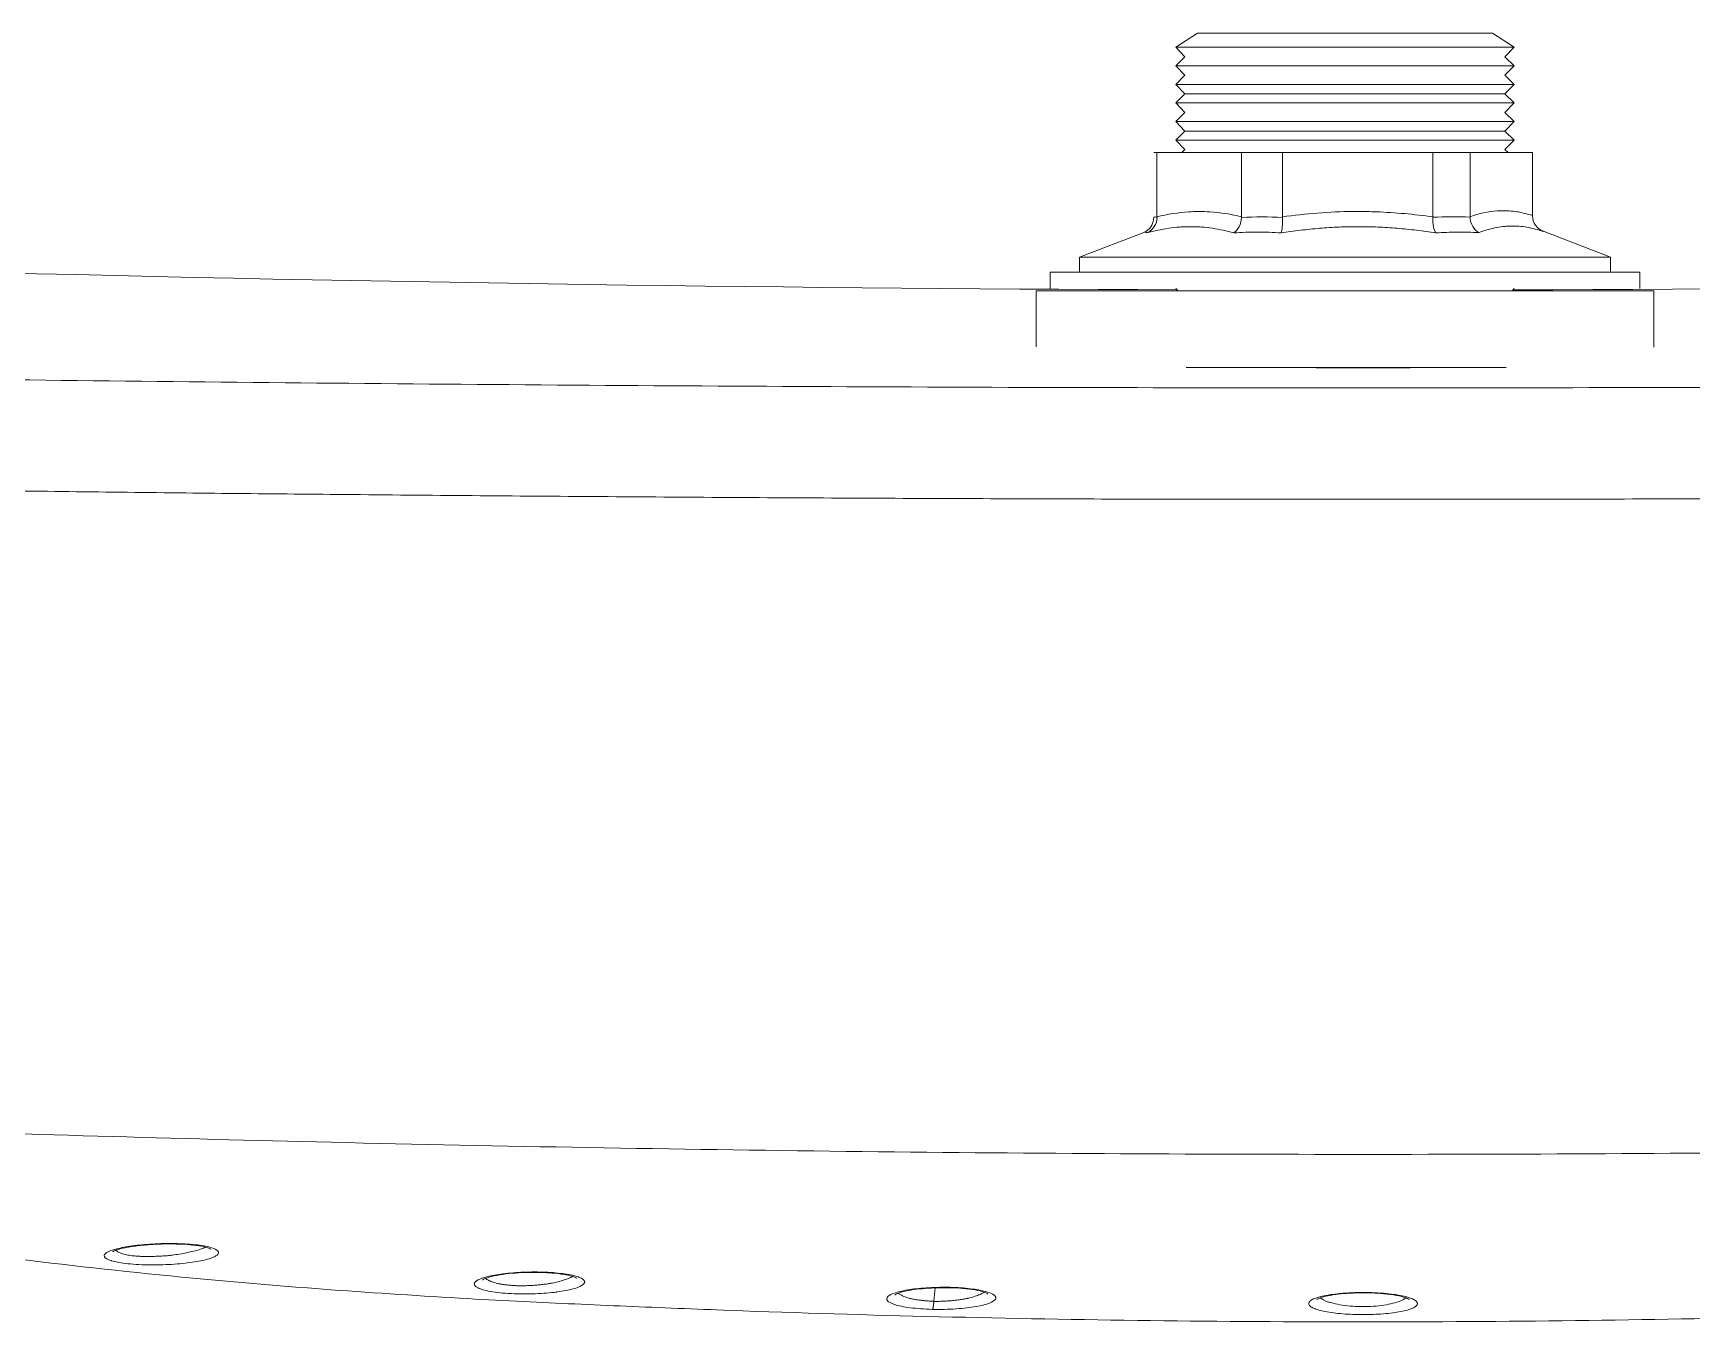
# Model space of a CAD drawing. Header units: inches. Extents: x 0.1 to 2.19, y 0.14 to 1.19.
# Drawn here: x 0.8106 to 0.9392, y 1.0908 to 1.1907 of the extents above; entities that cross this region are included whole.
import ezdxf

# ---------------------------------------------------------------- set-up
doc = ezdxf.new("R2010")
doc.units = ezdxf.units.IN
doc.header["$MEASUREMENT"] = 0

# ---------------------------------------------------------------- blocks, each defined once
blk = doc.blocks.new('bn30-2')
at = {"linetype": 'Continuous', "lineweight": 5}
for p, q in [((0.58205, 3.16652), (0.58037, 3.16544)), ((0.60493, 3.16652), (0.58205, 3.16652)), ((0.60493, 3.16652), (0.60661, 3.16544)), ((0.60661, 3.16544), (0.58037, 3.16544)), ((0.58109, 3.1647), (0.58037, 3.16544)), ((0.60589, 3.1647), (0.60661, 3.16544)), ((0.58109, 3.1647), (0.58037, 3.164)), ((0.60661, 3.164), (0.58037, 3.164)), ((0.58109, 3.16326), (0.58037, 3.164)), ((0.60589, 3.1647), (0.60661, 3.164)), ((0.60589, 3.16326), (0.60661, 3.164)), ((0.58109, 3.16326), (0.58037, 3.16256)), ((0.60661, 3.16256), (0.58037, 3.16256)), ((0.58109, 3.16182), (0.58037, 3.16256)), ((0.60589, 3.16326), (0.60661, 3.16256)), ((0.60589, 3.16182), (0.60661, 3.16256)), ((0.58109, 3.16182), (0.58037, 3.16112)), ((0.60661, 3.16112), (0.58037, 3.16112)), ((0.58109, 3.16038), (0.58037, 3.16112)), ((0.60589, 3.16182), (0.58109, 3.16182)), ((0.60589, 3.16182), (0.60661, 3.16112)), ((0.60589, 3.16038), (0.60661, 3.16112)), ((0.58109, 3.16038), (0.58037, 3.15968)), ((0.60661, 3.15968), (0.58037, 3.15968)), ((0.58109, 3.15894), (0.58037, 3.15968)), ((0.60589, 3.16038), (0.60661, 3.15968)), ((0.60589, 3.15894), (0.60661, 3.15968)), ((0.58109, 3.15894), (0.58037, 3.15824)), ((0.60589, 3.15894), (0.58109, 3.15894)), ((0.60589, 3.15894), (0.60661, 3.15824)), ((0.57867, 3.15727), (0.60803, 3.15727)), ((0.57892, 3.15727), (0.57892, 3.15229)), ((0.60661, 3.15824), (0.58037, 3.15824)), ((0.58109, 3.1575), (0.58037, 3.15824)), ((0.58109, 3.1575), (0.58085, 3.15727)), ((0.58548, 3.15229), (0.58548, 3.15727)), ((0.58864, 3.15727), (0.58864, 3.15229)), ((0.6003, 3.15229), (0.6003, 3.15727)), ((0.60318, 3.15727), (0.60318, 3.1523)), ((0.60589, 3.1575), (0.60661, 3.15824)), ((0.60589, 3.1575), (0.60613, 3.15727)), ((0.60803, 3.15239), (0.60803, 3.15727)), ((0.5779, 3.15109), (0.57292, 3.14916)), ((0.60879, 3.1512), (0.61406, 3.14916)), ((0.57292, 3.14916), (0.61406, 3.14916)), ((0.57292, 3.148), (0.57292, 3.14916)), ((0.61406, 3.148), (0.61406, 3.14916)), ((0.61635, 3.148), (0.57063, 3.148)), ((0.57063, 3.14675), (0.57063, 3.148)), ((0.61635, 3.14675), (0.61635, 3.148)), ((0.56956, 3.14657), (0.61742, 3.14657)), ((0.56956, 3.14221), (0.56956, 3.14657)), ((0.58039, 3.14675), (0.58037, 3.14673)), ((0.58053, 3.14657), (0.58037, 3.14673)), ((0.60645, 3.14657), (0.60661, 3.14673)), ((0.60659, 3.14675), (0.60661, 3.14673)), ((0.61742, 3.14219), (0.61742, 3.14657)), ((0.58119, 3.14063), (0.60597, 3.14063)), ((0.57504, 3.13906), (0.57504, 3.13906)), ((0.61194, 3.13906), (0.61194, 3.13906)), ((0.56163, 3.06827), (0.56172, 3.06931)), ((0.59489, 3.06892), (0.59489, 3.06895))]:
    blk.add_line(p, q, dxfattribs=at)
for centre, major_axis, ratio, start_param, end_param in [((0.57738, 3.15224), (-0.00119, -0.00051), 0.978474, 1.760889, 2.740533), ((0.57768, 3.15224), (-0.00021, -0.00126), 0.975485, 0.544489, 1.747692), ((0.5788, 3.14877), (0, 0.00352), 0.24934, 6.138576, 6.427833), ((0.57895, 3.15228), (0, -0.000462), 0.054713, 4.694592, 4.767189), ((0.58461, 3.15224), (-0.00013, -0.00127), 0.671089, 0.447299, 1.650501), ((0.58706, 3.14877), (-0.01099, 0), 0.320189, 4.567432, 4.856698), ((0.58839, 3.15224), (0.00006, -0.00128), 0.196443, 0.370574, 1.573778), ((0.58894, 3.15228), (0.000009, -0.000461), 0.652071, 4.681563, 4.754227), ((0.60074, 3.15224), (-0.00005, -0.00128), 0.344275, 4.713742, 5.917318), ((0.60167, 3.14876), (0.01008, 0.00007), 0.351258, 1.417842, 1.704922), ((0.60363, 3.15232), (0.000031, 0.000597), 0.751182, 1.639925, 1.702764), ((0.60419, 3.15225), (0.00019, -0.00127), 0.783278, 4.585845, 5.788561), ((0.60811, 3.15249), (-0.00001, -0.00086), 0.095942, 4.827877, 4.862567), ((0.60932, 3.15235), (-0.00119, 0.00052), 0.979244, 0.404364, 1.607792), ((0.59489, 6.25601), (3.59101, 0), 0.865883, 4.654073, 4.708368), ((0.59489, 6.25601), (3.59101, 0), 0.865883, 4.715627, 4.770705)]:
    blk.add_ellipse(centre, major_axis=major_axis, ratio=ratio, start_param=start_param, end_param=end_param, dxfattribs=at)
for points, degree, knots in [([(0.57867, 3.15229), (0.57867, 3.15228), (0.57867, 3.15228), (0.57867, 3.15226), (0.57867, 3.15226), (0.57867, 3.15225)], 3, [-0.003354204, -0.003354204, -0.003354204, -0.003354204, -0.001681455, -0.001681455, -0.000001008, -0.000001008, -0.000001008, -0.000001008]), ([(0.57892, 3.15229), (0.57974, 3.15249), (0.58056, 3.15263), (0.58138, 3.15268), (0.58164, 3.1527), (0.58191, 3.15271), (0.58218, 3.15271), (0.58219, 3.15271), (0.58219, 3.15271), (0.5822, 3.15271), (0.58247, 3.15271), (0.58275, 3.1527), (0.58302, 3.15268), (0.58384, 3.15263), (0.58466, 3.15249), (0.58548, 3.15229)], 3, [0, 0, 0, 0, 0.00439317, 0.00439317, 0.00439317, 0.00582079, 0.00582079, 0.00582079, 0.00585756, 0.00585756, 0.00585756, 0.00732195, 0.00732195, 0.00732195, 0.01171512, 0.01171512, 0.01171512, 0.01171512]), ([(0.58548, 3.15229), (0.58548, 3.15228), (0.58548, 3.15228), (0.58548, 3.15226), (0.58548, 3.15226), (0.58548, 3.15225)], 3, [-0.003354204, -0.003354204, -0.003354204, -0.003354204, -0.001681456, -0.001681456, -0.000001008, -0.000001008, -0.000001008, -0.000001008]), ([(0.58864, 3.15229), (0.59046, 3.15254), (0.59227, 3.15269), (0.5941, 3.15271), (0.59421, 3.15271), (0.59433, 3.15271), (0.59444, 3.15271), (0.59445, 3.15271), (0.59446, 3.15271), (0.59447, 3.15271), (0.59496, 3.15271), (0.59545, 3.1527), (0.59593, 3.15268), (0.59739, 3.15263), (0.59885, 3.15249), (0.6003, 3.15229)], 3, [0, 0, 0, 0, 0.00549156, 0.00549156, 0.00549156, 0.00582443, 0.00582443, 0.00582443, 0.00585767, 0.00585767, 0.00585767, 0.00732208, 0.00732208, 0.00732208, 0.01171533, 0.01171533, 0.01171533, 0.01171533]), ([(0.6003, 3.15229), (0.6003, 3.15228), (0.6003, 3.15228), (0.6003, 3.15226), (0.6003, 3.15226), (0.6003, 3.15225)], 3, [-0.003305116, -0.003305116, -0.003305116, -0.003305116, -0.001657097, -0.001657097, -0.000001008, -0.000001008, -0.000001008, -0.000001008]), ([(0.60318, 3.1523), (0.60388, 3.15255), (0.60459, 3.15271), (0.6053, 3.15275), (0.60539, 3.15276), (0.60549, 3.15276), (0.60558, 3.15277), (0.60559, 3.15277), (0.60559, 3.15277), (0.6056, 3.15277), (0.6058, 3.15277), (0.60601, 3.15277), (0.60621, 3.15275), (0.60641, 3.15274), (0.60661, 3.15271), (0.60682, 3.15268), (0.60684, 3.15268), (0.60687, 3.15267), (0.6069, 3.15267), (0.60707, 3.15264), (0.60725, 3.1526), (0.60742, 3.15256), (0.60762, 3.15251), (0.60782, 3.15246), (0.60803, 3.15239)], 3, [0, 0, 0, 0, 0.00505684, 0.00505684, 0.00505684, 0.0057358, 0.0057358, 0.0057358, 0.00577925, 0.00577925, 0.00577925, 0.00722406, 0.00722406, 0.00722406, 0.00866887, 0.00866887, 0.00866887, 0.00885909, 0.00885909, 0.00885909, 0.01011368, 0.01011368, 0.01011368, 0.01155849, 0.01155849, 0.01155849, 0.01155849]), ([(0.57813, 3.15105), (0.57811, 3.15107), (0.57806, 3.1511), (0.57801, 3.15111), (0.57796, 3.15111), (0.57794, 3.1511), (0.57791, 3.15109), (0.57791, 3.15109), (0.5779, 3.15109)], 3, [0, 0, 0, 0, 0.001020583, 0.002041166, 0.002041166, 0.003061749, 0.003061749, 0.003160726, 0.003160726, 0.003160726, 0.003160726]), ([(0.58487, 3.15105), (0.58459, 3.15113), (0.58432, 3.1512), (0.58376, 3.15131), (0.58349, 3.15136), (0.58293, 3.15145), (0.58265, 3.15148), (0.58223, 3.15151), (0.58195, 3.15152), (0.58167, 3.15153), (0.58139, 3.15153), (0.5811, 3.15152), (0.58082, 3.15151), (0.5804, 3.15148), (0.58011, 3.15145), (0.57955, 3.15136), (0.57926, 3.15131), (0.5787, 3.1512), (0.57841, 3.15113), (0.57813, 3.15105)], 3, [0, 0, 0, 0, 0.00150645, 0.00150645, 0.0030129, 0.0030129, 0.00451936, 0.00451936, 0.00527258, 0.00602581, 0.00602581, 0.00677903, 0.00753226, 0.00753226, 0.00903871, 0.00903871, 0.01054516, 0.01054516, 0.01205162, 0.01205162, 0.01205162, 0.01205162]), ([(0.58854, 3.15105), (0.58823, 3.15107), (0.58762, 3.1511), (0.58701, 3.15111), (0.5864, 3.15111), (0.58579, 3.1511), (0.58517, 3.15107), (0.58487, 3.15105)], 3, [0, 0, 0, 0, 0.001020584, 0.002041167, 0.002041167, 0.003061751, 0.004082335, 0.004082335, 0.004082335, 0.004082335]), ([(0.60053, 3.15105), (0.60003, 3.15113), (0.59953, 3.1512), (0.59854, 3.15131), (0.59804, 3.15136), (0.59704, 3.15145), (0.59654, 3.15148), (0.59579, 3.15151), (0.59529, 3.15152), (0.59478, 3.15153), (0.59441, 3.15153), (0.59428, 3.15153), (0.59403, 3.15153), (0.59365, 3.15152), (0.59328, 3.15151), (0.59253, 3.15148), (0.59202, 3.15145), (0.59103, 3.15136), (0.59053, 3.15131), (0.58953, 3.1512), (0.58904, 3.15113), (0.58854, 3.15105)], 3, [0, 0, 0, 0, 0.00150716, 0.00150716, 0.00301432, 0.00301432, 0.00452148, 0.00452148, 0.00527506, 0.00602864, 0.00602864, 0.00640543, 0.00640543, 0.00678222, 0.0075358, 0.0075358, 0.00904296, 0.00904296, 0.01055011, 0.01055011, 0.01205727, 0.01205727, 0.01205727, 0.01205727]), ([(0.60388, 3.15107), (0.6036, 3.15108), (0.60304, 3.15111), (0.60248, 3.15111), (0.60192, 3.15111), (0.60164, 3.1511), (0.60109, 3.15108), (0.60081, 3.15107), (0.60053, 3.15105)], 3, [0, 0, 0, 0, 0.001019087, 0.002038174, 0.002038174, 0.003057262, 0.003057262, 0.004076349, 0.004076349, 0.004076349, 0.004076349]), ([(0.60886, 3.15116), (0.60865, 3.15123), (0.60844, 3.1513), (0.60801, 3.1514), (0.6078, 3.15145), (0.60738, 3.15152), (0.60717, 3.15155), (0.60686, 3.15157), (0.60675, 3.15158), (0.60655, 3.15158), (0.60644, 3.15158), (0.60623, 3.15158), (0.60602, 3.15157), (0.60582, 3.15155), (0.60551, 3.15151), (0.6053, 3.15148), (0.60489, 3.15139), (0.60469, 3.15134), (0.60428, 3.15121), (0.60408, 3.15114), (0.60388, 3.15107)], 3, [0, 0, 0, 0, 0.0014861, 0.0014861, 0.0029722, 0.0029722, 0.00445831, 0.00445831, 0.00520136, 0.00520136, 0.00594441, 0.00594441, 0.00668746, 0.00743051, 0.00743051, 0.00891661, 0.00891661, 0.01040272, 0.01040272, 0.01188882, 0.01188882, 0.01188882, 0.01188882]), ([(0.43666, 3.14047), (0.4624, 3.14001), (0.48861, 3.13965), (0.54151, 3.13916), (0.5682, 3.13904), (0.62158, 3.13904), (0.64827, 3.13916), (0.70117, 3.13965), (0.72738, 3.14001), (0.75312, 3.14047)], 3, [0.0000019, 0.0000019, 0.0000019, 0.0000019, 0.25, 0.25, 0.5, 0.5, 0.75, 0.75, 0.9999981, 0.9999981, 0.9999981, 0.9999981]), ([(0.59997, 3.14063), (0.59902, 3.14061), (0.59806, 3.1406), (0.59709, 3.14059), (0.59564, 3.14058), (0.59417, 3.14058), (0.59271, 3.14059), (0.59174, 3.1406), (0.59077, 3.14061), (0.58982, 3.14063)], 3, [0.07358751, 0.07358751, 0.07358751, 0.07358751, 0.09437604, 0.09437604, 0.09437604, 0.12567963, 0.12567963, 0.12567963, 0.14662543, 0.14662543, 0.14662543, 0.14662543]), ([(0.59161, 3.14063), (0.59331, 3.14061), (0.59506, 3.1406), (0.59724, 3.14062), (0.59771, 3.14062), (0.59818, 3.14063)], 3, [3.154292, 3.154292, 3.154292, 3.154292, 3.6698939, 3.6698939, 3.8117677, 3.8117677, 3.8117677, 3.8117677]), ([(0.75133, 3.13184), (0.75058, 3.13183), (0.74908, 3.1318), (0.74683, 3.13176), (0.74458, 3.13172), (0.74234, 3.13169), (0.74009, 3.13165), (0.73785, 3.13161), (0.73561, 3.13157), (0.73337, 3.13154), (0.73113, 3.1315), (0.72889, 3.13147), (0.72666, 3.13143), (0.72443, 3.1314), (0.7222, 3.13136), (0.71998, 3.13133), (0.71775, 3.1313), (0.71553, 3.13127), (0.71331, 3.13124), (0.71109, 3.13121), (0.70888, 3.13118), (0.70667, 3.13115), (0.70446, 3.13112), (0.70225, 3.13109), (0.70005, 3.13106), (0.69785, 3.13104), (0.69565, 3.13101), (0.69345, 3.13098), (0.69126, 3.13096), (0.68907, 3.13093), (0.68688, 3.13091), (0.68469, 3.13089), (0.68251, 3.13086), (0.68033, 3.13084), (0.67816, 3.13082), (0.67599, 3.1308), (0.66795, 3.13072), (0.65406, 3.13061), (0.63429, 3.13049), (0.61457, 3.13042), (0.59489, 3.1304), (0.57522, 3.13042), (0.5555, 3.13049), (0.53572, 3.13061), (0.52106, 3.13073), (0.51149, 3.13082), (0.50701, 3.13086), (0.50251, 3.13091), (0.49801, 3.13096), (0.49349, 3.13102), (0.48895, 3.13107), (0.48441, 3.13113), (0.47986, 3.13119), (0.47529, 3.13125), (0.47072, 3.13132), (0.46613, 3.13139), (0.46154, 3.13146), (0.45694, 3.13153), (0.45233, 3.1316), (0.44771, 3.13168), (0.44308, 3.13176), (0.44, 3.13182), (0.43845, 3.13184)], 3, [0, 0, 0, 0, 0.007371, 0.014728, 0.022073, 0.029403, 0.036721, 0.044025, 0.051315, 0.058592, 0.065856, 0.073106, 0.080343, 0.087567, 0.094777, 0.101973, 0.109157, 0.116326, 0.123483, 0.130626, 0.137756, 0.144872, 0.151975, 0.159064, 0.16614, 0.173203, 0.180252, 0.187288, 0.19431, 0.201319, 0.208314, 0.215297, 0.222265, 0.229221, 0.236162, 0.243091, 0.250006, 0.312965, 0.375618, 0.437963, 0.5, 0.562037, 0.624381, 0.687034, 0.749994, 0.764246, 0.778554, 0.792919, 0.807341, 0.82182, 0.836356, 0.850949, 0.865598, 0.880305, 0.895068, 0.909888, 0.924764, 0.939698, 0.954688, 0.969735, 0.984839, 1, 1, 1, 1]), ([(0.74663, 3.08308), (0.72303, 3.08199), (0.69904, 3.08116), (0.64836, 3.07996), (0.62163, 3.07965), (0.56816, 3.07965), (0.54142, 3.07996), (0.49074, 3.08116), (0.46675, 3.08199), (0.44315, 3.08308)], 3, [0, 0, 0, 0, 0.238645, 0.238645, 0.5, 0.5, 0.761354, 0.761354, 1, 1, 1, 1]), ([(0.44315, 3.08308), (0.44403, 3.08258), (0.445, 3.0821), (0.44607, 3.08161), (0.44689, 3.08124), (0.44778, 3.08087), (0.44873, 3.0805), (0.45089, 3.07966), (0.45333, 3.07885), (0.45607, 3.07806), (0.4588, 3.07728), (0.4618, 3.07652), (0.46508, 3.0758), (0.46836, 3.07507), (0.47188, 3.07439), (0.47564, 3.07375), (0.4794, 3.0731), (0.48338, 3.0725), (0.48759, 3.07194), (0.49179, 3.07138), (0.49617, 3.07086), (0.50074, 3.0704), (0.5053, 3.06994), (0.51002, 3.06953), (0.5149, 3.06916), (0.51838, 3.06891), (0.52192, 3.06868), (0.52552, 3.06847), (0.52695, 3.06839), (0.52838, 3.06832), (0.52983, 3.06825)], 3, [0, 0, 0, 0, 0.070369, 0.070369, 0.070369, 0.125, 0.125, 0.125, 0.249968, 0.249968, 0.249968, 0.375, 0.375, 0.375, 0.49997, 0.49997, 0.49997, 0.625, 0.625, 0.625, 0.749981, 0.749981, 0.749981, 0.875, 0.875, 0.875, 0.9644, 0.9644, 0.9644, 1, 1, 1, 1]), ([(0.49917, 3.07118), (0.49863, 3.07124), (0.4982, 3.07132), (0.49789, 3.07141), (0.49789, 3.07141), (0.49788, 3.07142), (0.49788, 3.07142), (0.49757, 3.07151), (0.49741, 3.07161), (0.49735, 3.07172), (0.49735, 3.07172), (0.49735, 3.07172), (0.49735, 3.07173), (0.4973, 3.07183), (0.49737, 3.07194), (0.49753, 3.07204), (0.49753, 3.07204), (0.49753, 3.07204), (0.49754, 3.07204), (0.4977, 3.07215), (0.49796, 3.07224), (0.4983, 3.07233), (0.49864, 3.07242), (0.49904, 3.07249), (0.49952, 3.07256), (0.49999, 3.07262), (0.5005, 3.07267), (0.50106, 3.0727), (0.50106, 3.0727), (0.50107, 3.0727), (0.50107, 3.0727), (0.50164, 3.07274), (0.50221, 3.07275), (0.50278, 3.07274), (0.50335, 3.07273), (0.50389, 3.0727), (0.50437, 3.07265)], 3, [0, 0, 0, 0, 0.125, 0.125, 0.125, 0.126423, 0.126423, 0.126423, 0.25, 0.25, 0.25, 0.251732, 0.251732, 0.251732, 0.375, 0.375, 0.375, 0.376095, 0.376095, 0.376095, 0.5, 0.5, 0.5, 0.625, 0.625, 0.625, 0.749017, 0.749017, 0.749017, 0.75, 0.75, 0.75, 0.875, 0.875, 0.875, 1, 1, 1, 1]), ([(0.50421, 3.07262), (0.50393, 3.07265), (0.50362, 3.07268), (0.50314, 3.0727), (0.50298, 3.0727), (0.50272, 3.07271), (0.50264, 3.07271), (0.50228, 3.07271), (0.50201, 3.07271), (0.50135, 3.07269), (0.50095, 3.07267), (0.50019, 3.0726), (0.49982, 3.07256), (0.49911, 3.07245), (0.49879, 3.07239), (0.49841, 3.07228), (0.4983, 3.07225), (0.49813, 3.07218), (0.49807, 3.07215), (0.49801, 3.07212), (0.49799, 3.07211), (0.49799, 3.07211)], 3, [0, 0, 0, 0, 0.0993508, 0.0993508, 0.1492666, 0.1492666, 0.1758563, 0.1758563, 0.2560319, 0.2560319, 0.3778954, 0.3778954, 0.5118882, 0.5118882, 0.6639531, 0.6639531, 0.741748, 0.741748, 0.8136338, 0.8136338, 0.856514, 0.856514, 0.856514, 0.856514]), ([(0.50437, 3.07265), (0.50485, 3.0726), (0.50525, 3.07253), (0.50555, 3.07244), (0.50586, 3.07236), (0.50605, 3.07226), (0.50614, 3.07216), (0.50614, 3.07216), (0.50614, 3.07216), (0.50614, 3.07216), (0.50623, 3.07206), (0.50621, 3.07196), (0.50609, 3.07185), (0.50597, 3.07175), (0.50576, 3.07165), (0.50546, 3.07156), (0.50516, 3.07147), (0.50479, 3.07139), (0.50433, 3.07132), (0.50433, 3.07131), (0.50432, 3.07131), (0.50432, 3.07131), (0.50387, 3.07124), (0.50336, 3.07118), (0.50278, 3.07114), (0.50277, 3.07114), (0.50277, 3.07114), (0.50276, 3.07114), (0.50218, 3.0711), (0.50158, 3.07108), (0.50095, 3.07109), (0.50095, 3.07109), (0.50094, 3.07109), (0.50093, 3.07109), (0.5003, 3.07109), (0.49971, 3.07112), (0.49917, 3.07118)], 3, [0, 0, 0, 0, 0.125, 0.125, 0.125, 0.25, 0.25, 0.25, 0.251069, 0.251069, 0.251069, 0.375, 0.375, 0.375, 0.5, 0.5, 0.5, 0.62399, 0.62399, 0.62399, 0.625, 0.625, 0.625, 0.748354, 0.748354, 0.748354, 0.75, 0.75, 0.75, 0.87364, 0.87364, 0.87364, 0.875, 0.875, 0.875, 1, 1, 1, 1]), ([(0.49963, 3.07178), (0.49967, 3.07178), (0.49972, 3.07178), (0.49977, 3.07177), (0.49982, 3.07177), (0.49987, 3.07176), (0.49992, 3.07176), (0.49997, 3.07176), (0.50003, 3.07175), (0.50008, 3.07175), (0.50013, 3.07175), (0.50019, 3.07174), (0.50024, 3.07174), (0.5003, 3.07174), (0.50035, 3.07174), (0.50041, 3.07174), (0.50047, 3.07174), (0.50052, 3.07174), (0.50058, 3.07173), (0.50064, 3.07173), (0.5007, 3.07173), (0.50076, 3.07173), (0.50082, 3.07173), (0.50088, 3.07173), (0.50094, 3.07174), (0.501, 3.07174), (0.50107, 3.07174), (0.50113, 3.07174), (0.50119, 3.07174), (0.50125, 3.07174), (0.50132, 3.07175), (0.50138, 3.07175), (0.50145, 3.07175), (0.50151, 3.07175), (0.50158, 3.07176), (0.50164, 3.07176), (0.50171, 3.07176), (0.50177, 3.07177), (0.50184, 3.07177), (0.5019, 3.07178), (0.50197, 3.07178), (0.50204, 3.07179), (0.5021, 3.07179), (0.50217, 3.0718), (0.50224, 3.0718), (0.5023, 3.07181), (0.50233, 3.07181), (0.50237, 3.07182), (0.5024, 3.07182), (0.50243, 3.07182), (0.50247, 3.07183), (0.5025, 3.07183), (0.50268, 3.07185), (0.50285, 3.07188), (0.50301, 3.0719), (0.50322, 3.07193), (0.50342, 3.07197), (0.50361, 3.072), (0.50366, 3.07202), (0.50372, 3.07203), (0.50378, 3.07204), (0.50394, 3.07207), (0.5041, 3.07211), (0.50424, 3.07214), (0.50448, 3.0722), (0.50468, 3.07226), (0.50486, 3.07232), (0.50498, 3.07237), (0.50509, 3.07241), (0.50519, 3.07246)], 3, [0, 0, 0, 0, 0.0135923, 0.0135923, 0.0135923, 0.0273296, 0.0273296, 0.0273296, 0.0412307, 0.0412307, 0.0412307, 0.055313, 0.055313, 0.055313, 0.0695931, 0.0695931, 0.0695931, 0.0840871, 0.0840871, 0.0840871, 0.0988103, 0.0988103, 0.0988103, 0.113772, 0.113772, 0.113772, 0.1290039, 0.1290039, 0.1290039, 0.1445014, 0.1445014, 0.1445014, 0.1602834, 0.1602834, 0.1602834, 0.176362, 0.176362, 0.176362, 0.1927482, 0.1927482, 0.1927482, 0.2094525, 0.2094525, 0.2094525, 0.226485, 0.226485, 0.226485, 0.234731, 0.234731, 0.234731, 0.243856, 0.243856, 0.243856, 0.289559, 0.289559, 0.289559, 0.347576, 0.347576, 0.347576, 0.365439, 0.365439, 0.365439, 0.4179654, 0.4179654, 0.4179654, 0.500757, 0.500757, 0.500757, 0.5586059, 0.5586059, 0.5586059, 0.5586059]), ([(0.50558, 3.07231), (0.50558, 3.07231), (0.50558, 3.07231), (0.50557, 3.07231), (0.50555, 3.07233), (0.50543, 3.07239), (0.50532, 3.07243), (0.50501, 3.07251), (0.50479, 3.07255), (0.50444, 3.0726), (0.50433, 3.07261), (0.50421, 3.07262)], 3, [0.1125963, 0.1125963, 0.1125963, 0.1125963, 0.1192272, 0.1192272, 0.1845509, 0.1845509, 0.2761611, 0.2761611, 0.3745632, 0.3745632, 0.4172244, 0.4172244, 0.4172244, 0.4172244]), ([(0.49822, 3.07222), (0.49822, 3.07222), (0.49825, 3.07219), (0.49831, 3.07214), (0.49843, 3.07207), (0.49857, 3.07201), (0.49874, 3.07195), (0.49894, 3.0719), (0.49915, 3.07185), (0.49938, 3.07181), (0.49954, 3.07179), (0.49963, 3.07178)], 3, [0.7851499, 0.7851499, 0.7851499, 0.7851499, 0.7868489, 0.8164398, 0.8450452, 0.8727273, 0.8995572, 0.9256116, 0.9509756, 0.9757391, 1, 1, 1, 1]), ([(0.52886, 3.06886), (0.52825, 3.06889), (0.52772, 3.06895), (0.52728, 3.06903), (0.52727, 3.06903), (0.52727, 3.06903), (0.52726, 3.06903), (0.52683, 3.06911), (0.52652, 3.0692), (0.52631, 3.0693), (0.5263, 3.0693), (0.5263, 3.06931), (0.5263, 3.06931), (0.52609, 3.06941), (0.526, 3.06951), (0.52601, 3.06962), (0.52601, 3.06962), (0.52601, 3.06962), (0.52601, 3.06962), (0.52602, 3.06973), (0.52612, 3.06983), (0.52632, 3.06993), (0.52652, 3.07003), (0.5268, 3.07012), (0.52716, 3.07021), (0.52753, 3.07029), (0.52795, 3.07036), (0.52844, 3.07042), (0.52845, 3.07042), (0.52845, 3.07042), (0.52845, 3.07042), (0.52895, 3.07047), (0.52948, 3.07051), (0.53005, 3.07053), (0.53062, 3.07054), (0.53118, 3.07054), (0.53172, 3.07051)], 3, [0, 0, 0, 0, 0.125, 0.125, 0.125, 0.126526, 0.126526, 0.126526, 0.25, 0.25, 0.25, 0.25189, 0.25189, 0.25189, 0.375, 0.375, 0.375, 0.376015, 0.376015, 0.376015, 0.5, 0.5, 0.5, 0.625, 0.625, 0.625, 0.749179, 0.749179, 0.749179, 0.75, 0.75, 0.75, 0.875, 0.875, 0.875, 1, 1, 1, 1]), ([(0.53164, 3.07048), (0.53147, 3.07049), (0.5313, 3.0705), (0.53105, 3.0705), (0.53097, 3.0705), (0.53075, 3.07051), (0.53063, 3.07051), (0.53014, 3.0705), (0.52979, 3.07049), (0.52911, 3.07045), (0.52877, 3.07042), (0.52812, 3.07034), (0.52782, 3.07029), (0.52727, 3.07017), (0.52704, 3.07011), (0.5268, 3.07001), (0.52674, 3.06998), (0.52667, 3.06994), (0.52665, 3.06993), (0.52665, 3.06993)], 3, [0, 0, 0, 0, 0.0514123, 0.0514123, 0.0769361, 0.0769361, 0.1152576, 0.1152576, 0.2212357, 0.2212357, 0.3340214, 0.3340214, 0.461616, 0.461616, 0.6042946, 0.6042946, 0.6763646, 0.6763646, 0.7298158, 0.7298158, 0.7298158, 0.7298158]), ([(0.52689, 3.07005), (0.5269, 3.07003), (0.52695, 3.06999), (0.52705, 3.06992), (0.52721, 3.06984), (0.52738, 3.06977), (0.52758, 3.06971), (0.5278, 3.06965), (0.52804, 3.0696), (0.52829, 3.06956), (0.52856, 3.06953), (0.52883, 3.0695), (0.52902, 3.06949), (0.52911, 3.06948)], 3, [0.7053668, 0.7053668, 0.7053668, 0.7053668, 0.720213, 0.7557263, 0.7864378, 0.8160997, 0.84477, 0.8725111, 0.8993943, 0.9254966, 0.9509034, 0.9757051, 1, 1, 1, 1]), ([(0.53172, 3.07051), (0.53226, 3.07048), (0.53275, 3.07043), (0.53316, 3.07036), (0.53358, 3.0703), (0.53391, 3.07021), (0.53415, 3.07012), (0.53415, 3.07012), (0.53415, 3.07012), (0.53415, 3.07012), (0.53439, 3.07002), (0.53452, 3.06993), (0.53456, 3.06982), (0.53459, 3.06972), (0.53453, 3.06961), (0.53438, 3.06951), (0.53422, 3.06941), (0.53399, 3.06931), (0.53365, 3.06922), (0.53365, 3.06922), (0.53365, 3.06922), (0.53365, 3.06922), (0.53331, 3.06913), (0.53291, 3.06905), (0.53242, 3.06899), (0.53241, 3.06899), (0.5324, 3.06899), (0.53239, 3.06898), (0.53189, 3.06892), (0.53134, 3.06887), (0.53073, 3.06885), (0.53073, 3.06885), (0.53072, 3.06885), (0.53071, 3.06885), (0.53009, 3.06883), (0.52947, 3.06883), (0.52886, 3.06886)], 3, [0, 0, 0, 0, 0.125, 0.125, 0.125, 0.25, 0.25, 0.25, 0.250906, 0.250906, 0.250906, 0.375, 0.375, 0.375, 0.5, 0.5, 0.5, 0.624069, 0.624069, 0.624069, 0.625, 0.625, 0.625, 0.748195, 0.748195, 0.748195, 0.75, 0.75, 0.75, 0.873537, 0.873537, 0.873537, 0.875, 0.875, 0.875, 1, 1, 1, 1]), ([(0.52911, 3.06948), (0.52917, 3.06948), (0.52922, 3.06948), (0.52927, 3.06947), (0.52933, 3.06947), (0.52938, 3.06947), (0.52944, 3.06947), (0.5295, 3.06947), (0.52955, 3.06947), (0.52961, 3.06947), (0.52966, 3.06947), (0.52972, 3.06947), (0.52978, 3.06947), (0.52984, 3.06947), (0.5299, 3.06947), (0.52995, 3.06947), (0.53001, 3.06947), (0.53007, 3.06947), (0.53013, 3.06948), (0.53019, 3.06948), (0.53025, 3.06948), (0.53031, 3.06948), (0.53037, 3.06949), (0.53043, 3.06949), (0.53049, 3.06949), (0.53055, 3.0695), (0.53061, 3.0695), (0.53068, 3.06951), (0.53074, 3.06951), (0.5308, 3.06951), (0.53086, 3.06952), (0.53092, 3.06953), (0.53098, 3.06953), (0.53104, 3.06954), (0.5311, 3.06954), (0.53117, 3.06955), (0.53123, 3.06956), (0.53129, 3.06956), (0.53135, 3.06957), (0.53141, 3.06958), (0.53147, 3.06959), (0.53153, 3.06959), (0.53159, 3.0696), (0.53165, 3.06961), (0.53171, 3.06962), (0.53177, 3.06963), (0.53179, 3.06963), (0.53182, 3.06964), (0.53185, 3.06964), (0.53188, 3.06965), (0.53191, 3.06965), (0.53194, 3.06966), (0.53209, 3.06969), (0.53224, 3.06972), (0.53237, 3.06975), (0.53254, 3.06979), (0.5327, 3.06983), (0.53285, 3.06988), (0.53289, 3.06989), (0.53294, 3.0699), (0.53298, 3.06992), (0.5331, 3.06996), (0.53321, 3.07), (0.53332, 3.07004), (0.53344, 3.07009), (0.53355, 3.07014), (0.53363, 3.0702)], 3, [0, 0, 0, 0, 0.013611, 0.013611, 0.013611, 0.0273682, 0.0273682, 0.0273682, 0.0412905, 0.0412905, 0.0412905, 0.0553954, 0.0553954, 0.0553954, 0.0696997, 0.0696997, 0.0696997, 0.0842194, 0.0842194, 0.0842194, 0.0989699, 0.0989699, 0.0989699, 0.1137728, 0.1137728, 0.1137728, 0.1292235, 0.1292235, 0.1292235, 0.1447536, 0.1447536, 0.1447536, 0.1605701, 0.1605701, 0.1605701, 0.1766851, 0.1766851, 0.1766851, 0.1931096, 0.1931096, 0.1931096, 0.209854, 0.209854, 0.209854, 0.2269288, 0.2269288, 0.2269288, 0.2347296, 0.2347296, 0.2347296, 0.2443439, 0.2443439, 0.2443439, 0.2899242, 0.2899242, 0.2899242, 0.3477481, 0.3477481, 0.3477481, 0.3654319, 0.3654319, 0.3654319, 0.4178737, 0.4178737, 0.4178737, 0.4824853, 0.4824853, 0.4824853, 0.4824853]), ([(0.53395, 3.07005), (0.53395, 3.07005), (0.53395, 3.07005), (0.53394, 3.07006), (0.53393, 3.07007), (0.53383, 3.07012), (0.53373, 3.07017), (0.53342, 3.07026), (0.5332, 3.07031), (0.53268, 3.07039), (0.53237, 3.07043), (0.53191, 3.07046), (0.53177, 3.07047), (0.53164, 3.07048)], 3, [0.1036465, 0.1036465, 0.1036465, 0.1036465, 0.1072727, 0.1072727, 0.1669742, 0.1669742, 0.268186, 0.268186, 0.3785292, 0.3785292, 0.4895064, 0.4895064, 0.5324939, 0.5324939, 0.5324939, 0.5324939]), ([(0.56151, 3.06764), (0.56088, 3.06766), (0.56031, 3.0677), (0.5598, 3.06777), (0.55979, 3.06777), (0.55979, 3.06777), (0.55978, 3.06777), (0.55928, 3.06783), (0.5589, 3.06792), (0.5586, 3.06801), (0.55859, 3.06801), (0.55859, 3.06801), (0.55859, 3.06801), (0.55829, 3.06811), (0.55812, 3.06821), (0.55803, 3.06831), (0.55803, 3.06832), (0.55803, 3.06832), (0.55803, 3.06832), (0.55794, 3.06842), (0.55796, 3.06853), (0.55807, 3.06863), (0.55818, 3.06874), (0.55837, 3.06883), (0.55866, 3.06893), (0.55895, 3.06902), (0.55931, 3.0691), (0.55974, 3.06917), (0.55975, 3.06917), (0.55975, 3.06917), (0.55975, 3.06917), (0.5602, 3.06924), (0.56069, 3.06929), (0.56124, 3.06932), (0.56178, 3.06935), (0.56234, 3.06936), (0.5629, 3.06935)], 3, [0, 0, 0, 0, 0.125, 0.125, 0.125, 0.126526, 0.126526, 0.126526, 0.25, 0.25, 0.25, 0.25189, 0.25189, 0.25189, 0.375, 0.375, 0.375, 0.376015, 0.376015, 0.376015, 0.5, 0.5, 0.5, 0.625, 0.625, 0.625, 0.749179, 0.749179, 0.749179, 0.75, 0.75, 0.75, 0.875, 0.875, 0.875, 1, 1, 1, 1]), ([(0.56286, 3.06931), (0.56278, 3.06932), (0.56269, 3.06932), (0.56248, 3.06932), (0.56235, 3.06932), (0.56187, 3.06932), (0.56152, 3.0693), (0.56087, 3.06926), (0.56056, 3.06923), (0.55995, 3.06916), (0.55967, 3.06911), (0.55917, 3.069), (0.55897, 3.06894), (0.55875, 3.06885), (0.5587, 3.06883), (0.55863, 3.06878), (0.55861, 3.06877), (0.55861, 3.06877)], 3, [0, 0, 0, 0, 0.0258037, 0.0258037, 0.0645485, 0.0645485, 0.1686615, 0.1686615, 0.2747137, 0.2747137, 0.3954167, 0.3954167, 0.526747, 0.526747, 0.595613, 0.595613, 0.6518255, 0.6518255, 0.6518255, 0.6518255]), ([(0.55886, 3.0689), (0.55888, 3.06888), (0.55895, 3.06882), (0.55909, 3.06874), (0.55928, 3.06864), (0.55949, 3.06857), (0.55971, 3.06851), (0.55995, 3.06845), (0.56021, 3.0684), (0.56048, 3.06836), (0.56076, 3.06832), (0.56104, 3.0683), (0.56134, 3.06828), (0.56153, 3.06827), (0.56163, 3.06827)], 3, [0.6572317, 0.6572317, 0.6572317, 0.6572317, 0.6768779, 0.720213, 0.7557263, 0.7864378, 0.8160997, 0.84477, 0.8725111, 0.8993943, 0.9254966, 0.9509034, 0.9757051, 1, 1, 1, 1]), ([(0.5629, 3.06935), (0.56346, 3.06933), (0.56398, 3.0693), (0.56446, 3.06924), (0.56493, 3.06918), (0.56532, 3.06911), (0.56564, 3.06902), (0.56564, 3.06902), (0.56565, 3.06902), (0.56565, 3.06902), (0.56596, 3.06894), (0.56618, 3.06884), (0.5663, 3.06874), (0.56643, 3.06864), (0.56646, 3.06853), (0.5664, 3.06843), (0.56634, 3.06832), (0.56618, 3.06822), (0.56593, 3.06812), (0.56593, 3.06812), (0.56593, 3.06812), (0.56593, 3.06812), (0.56568, 3.06802), (0.56535, 3.06794), (0.56491, 3.06786), (0.56491, 3.06786), (0.5649, 3.06786), (0.56489, 3.06786), (0.56446, 3.06778), (0.56395, 3.06772), (0.56337, 3.06768), (0.56336, 3.06768), (0.56335, 3.06768), (0.56335, 3.06768), (0.56275, 3.06764), (0.56214, 3.06763), (0.56151, 3.06764)], 3, [0, 0, 0, 0, 0.125, 0.125, 0.125, 0.25, 0.25, 0.25, 0.250906, 0.250906, 0.250906, 0.375, 0.375, 0.375, 0.5, 0.5, 0.5, 0.624069, 0.624069, 0.624069, 0.625, 0.625, 0.625, 0.748195, 0.748195, 0.748195, 0.75, 0.75, 0.75, 0.873537, 0.873537, 0.873537, 0.875, 0.875, 0.875, 1, 1, 1, 1]), ([(0.56163, 3.06827), (0.56169, 3.06826), (0.56174, 3.06826), (0.5618, 3.06826), (0.56185, 3.06826), (0.56191, 3.06826), (0.56196, 3.06826), (0.56202, 3.06826), (0.56208, 3.06826), (0.56213, 3.06827), (0.56219, 3.06827), (0.56225, 3.06827), (0.56231, 3.06827), (0.56237, 3.06827), (0.56242, 3.06827), (0.56248, 3.06828), (0.56254, 3.06828), (0.5626, 3.06828), (0.56266, 3.06829), (0.56271, 3.06829), (0.56277, 3.06829), (0.56283, 3.0683), (0.56289, 3.0683), (0.56295, 3.06831), (0.563, 3.06831), (0.56306, 3.06832), (0.56312, 3.06832), (0.56318, 3.06833), (0.56324, 3.06834), (0.5633, 3.06834), (0.56335, 3.06835), (0.56341, 3.06836), (0.56347, 3.06836), (0.56353, 3.06837), (0.56358, 3.06838), (0.56364, 3.06839), (0.5637, 3.0684), (0.56375, 3.0684), (0.56381, 3.06841), (0.56386, 3.06842), (0.56392, 3.06843), (0.56397, 3.06844), (0.56403, 3.06845), (0.56408, 3.06846), (0.56414, 3.06847), (0.56419, 3.06848), (0.56421, 3.06849), (0.56424, 3.06849), (0.56426, 3.0685), (0.56429, 3.0685), (0.56432, 3.06851), (0.56434, 3.06852), (0.56448, 3.06855), (0.5646, 3.06858), (0.56471, 3.06862), (0.56486, 3.06866), (0.56499, 3.06871), (0.5651, 3.06876), (0.56514, 3.06877), (0.56517, 3.06878), (0.56521, 3.0688), (0.5653, 3.06884), (0.56539, 3.06888), (0.56546, 3.06893), (0.56548, 3.06894), (0.5655, 3.06896), (0.56552, 3.06897)], 3, [0, 0, 0, 0, 0.013611, 0.013611, 0.013611, 0.0273682, 0.0273682, 0.0273682, 0.0412905, 0.0412905, 0.0412905, 0.0553954, 0.0553954, 0.0553954, 0.0696997, 0.0696997, 0.0696997, 0.0842194, 0.0842194, 0.0842194, 0.0989699, 0.0989699, 0.0989699, 0.1137728, 0.1137728, 0.1137728, 0.1292235, 0.1292235, 0.1292235, 0.1447536, 0.1447536, 0.1447536, 0.1605701, 0.1605701, 0.1605701, 0.1766851, 0.1766851, 0.1766851, 0.1931096, 0.1931096, 0.1931096, 0.209854, 0.209854, 0.209854, 0.2269288, 0.2269288, 0.2269288, 0.2347296, 0.2347296, 0.2347296, 0.2443439, 0.2443439, 0.2443439, 0.2899242, 0.2899242, 0.2899242, 0.3477481, 0.3477481, 0.3477481, 0.3654319, 0.3654319, 0.3654319, 0.4178737, 0.4178737, 0.4178737, 0.4348833, 0.4348833, 0.4348833, 0.4348833]), ([(0.56581, 3.06883), (0.56581, 3.06883), (0.56581, 3.06883), (0.56581, 3.06883), (0.56579, 3.06885), (0.56571, 3.0689), (0.56561, 3.06894), (0.56532, 3.06904), (0.56509, 3.06909), (0.56455, 3.06919), (0.56423, 3.06923), (0.56356, 3.06929), (0.56322, 3.06931), (0.56286, 3.06931)], 3, [0.0997372, 0.0997372, 0.0997372, 0.0997372, 0.1019637, 0.1019637, 0.1578281, 0.1578281, 0.257179, 0.257179, 0.3786449, 0.3786449, 0.4972393, 0.4972393, 0.6045151, 0.6045151, 0.6045151, 0.6045151]), ([(0.59489, 3.06895), (0.5952, 3.06895), (0.59551, 3.06895), (0.59581, 3.06893), (0.59611, 3.06892), (0.59641, 3.0689), (0.59668, 3.06887), (0.59695, 3.06885), (0.5972, 3.06881), (0.59743, 3.06878), (0.59766, 3.06874), (0.59788, 3.0687), (0.59806, 3.06866), (0.59825, 3.06861), (0.59841, 3.06857), (0.59854, 3.06852), (0.59868, 3.06847), (0.59879, 3.06842), (0.59888, 3.06837), (0.59897, 3.06832), (0.59903, 3.06826), (0.59906, 3.06821), (0.5991, 3.06815), (0.59911, 3.0681), (0.5991, 3.06805), (0.59909, 3.06801), (0.59907, 3.06797), (0.59904, 3.06794), (0.59902, 3.06792), (0.599, 3.0679), (0.59898, 3.06789), (0.59892, 3.06783), (0.59883, 3.06778), (0.59872, 3.06773), (0.59862, 3.06768), (0.59848, 3.06764), (0.59833, 3.06759), (0.59818, 3.06755), (0.59801, 3.06751), (0.59781, 3.06747), (0.59762, 3.06743), (0.59741, 3.0674), (0.59719, 3.06737), (0.59696, 3.06734), (0.59672, 3.06732), (0.59647, 3.06729), (0.59622, 3.06727), (0.59596, 3.06726), (0.59569, 3.06725), (0.59543, 3.06724), (0.59516, 3.06723), (0.59489, 3.06723), (0.59462, 3.06723), (0.59436, 3.06724), (0.5941, 3.06725), (0.59383, 3.06726), (0.59357, 3.06727), (0.59332, 3.06729), (0.59306, 3.06732), (0.59282, 3.06734), (0.5926, 3.06737), (0.59237, 3.0674), (0.59216, 3.06743), (0.59197, 3.06747), (0.59178, 3.06751), (0.59161, 3.06755), (0.59146, 3.06759), (0.5913, 3.06764), (0.59117, 3.06768), (0.59106, 3.06773), (0.59095, 3.06778), (0.59086, 3.06783), (0.5908, 3.06789), (0.59078, 3.0679), (0.59076, 3.06792), (0.59075, 3.06794), (0.59071, 3.06797), (0.59069, 3.06801), (0.59069, 3.06805), (0.59067, 3.0681), (0.59068, 3.06815), (0.59072, 3.06821), (0.59076, 3.06826), (0.59082, 3.06832), (0.5909, 3.06837), (0.59099, 3.06842), (0.5911, 3.06847), (0.59124, 3.06852), (0.59138, 3.06857), (0.59154, 3.06861), (0.59172, 3.06866), (0.59191, 3.0687), (0.59212, 3.06874), (0.59236, 3.06878), (0.59258, 3.06881), (0.59283, 3.06885), (0.5931, 3.06887), (0.59338, 3.0689), (0.59367, 3.06892), (0.59398, 3.06893), (0.59427, 3.06895), (0.59458, 3.06895), (0.59489, 3.06895)], 3, [0, 0, 0, 0, 0.032059, 0.032059, 0.032059, 0.064904, 0.064904, 0.064904, 0.096511, 0.096511, 0.096511, 0.129458, 0.129458, 0.129458, 0.161403, 0.161403, 0.161403, 0.194181, 0.194181, 0.194181, 0.226505, 0.226505, 0.226505, 0.259096, 0.259096, 0.259096, 0.280609, 0.280609, 0.280609, 0.291246, 0.291246, 0.291246, 0.323138, 0.323138, 0.323138, 0.35454, 0.35454, 0.35454, 0.384792, 0.384792, 0.384792, 0.414353, 0.414353, 0.414353, 0.443541, 0.443541, 0.443541, 0.472196, 0.472196, 0.472196, 0.499999, 0.499999, 0.499999, 0.527773, 0.527773, 0.527773, 0.556458, 0.556458, 0.556458, 0.585615, 0.585615, 0.585615, 0.615207, 0.615207, 0.615207, 0.645426, 0.645426, 0.645426, 0.676861, 0.676861, 0.676861, 0.708719, 0.708719, 0.708719, 0.71939, 0.71939, 0.71939, 0.740903, 0.740903, 0.740903, 0.77346, 0.77346, 0.77346, 0.805818, 0.805818, 0.805818, 0.838562, 0.838562, 0.838562, 0.870541, 0.870541, 0.870541, 0.903454, 0.903454, 0.903454, 0.935095, 0.935095, 0.935095, 0.967923, 0.967923, 0.967923, 1, 1, 1, 1]), ([(0.59847, 3.0684), (0.59847, 3.0684), (0.59847, 3.0684), (0.59847, 3.0684), (0.59846, 3.06842), (0.59838, 3.06847), (0.59828, 3.06851), (0.59799, 3.06861), (0.59776, 3.06867), (0.5972, 3.06877), (0.59686, 3.06882), (0.59613, 3.06888), (0.59575, 3.06891), (0.59521, 3.06892), (0.59505, 3.06892), (0.59455, 3.06892), (0.59421, 3.06891), (0.59356, 3.06888), (0.59324, 3.06885), (0.59267, 3.06878), (0.5924, 3.06874), (0.59192, 3.06864), (0.59172, 3.06859), (0.59142, 3.06848), (0.59133, 3.06842), (0.59131, 3.0684), (0.59131, 3.0684), (0.59131, 3.0684)], 3, [0.095475, 0.095475, 0.095475, 0.095475, 0.098722, 0.098722, 0.152789, 0.152789, 0.253008, 0.253008, 0.37926, 0.37926, 0.508612, 0.508612, 0.626361, 0.626361, 0.673718, 0.673718, 0.775897, 0.775897, 0.879011, 0.879011, 0.988264, 0.988264, 1.110343, 1.110343, 1.240408, 1.240408, 1.251814, 1.251814, 1.251814, 1.251814]), ([(0.59157, 3.06853), (0.59157, 3.06853), (0.59157, 3.06853), (0.59157, 3.06853), (0.59171, 3.06842), (0.59192, 3.06831), (0.59221, 3.06821), (0.59232, 3.06818), (0.59244, 3.06814), (0.59258, 3.06811), (0.59279, 3.06806), (0.59303, 3.06801), (0.5933, 3.06797), (0.59354, 3.06793), (0.59381, 3.0679), (0.59409, 3.06788), (0.59435, 3.06787), (0.59462, 3.06786), (0.59489, 3.06786), (0.59516, 3.06786), (0.59544, 3.06787), (0.5957, 3.06788), (0.59598, 3.0679), (0.59624, 3.06793), (0.59649, 3.06797), (0.59675, 3.06801), (0.59699, 3.06806), (0.59721, 3.06811), (0.59739, 3.06815), (0.59755, 3.0682), (0.59769, 3.06826), (0.59787, 3.06832), (0.59801, 3.06839), (0.59812, 3.06847), (0.59816, 3.06849), (0.59819, 3.06851), (0.59822, 3.06853)], 3, [0.304786, 0.304786, 0.304786, 0.304786, 0.3055776, 0.3055776, 0.3055776, 0.3686121, 0.3686121, 0.3686121, 0.3928532, 0.3928532, 0.3928532, 0.4312439, 0.4312439, 0.4312439, 0.4667064, 0.4667064, 0.4667064, 0.5000346, 0.5000346, 0.5000346, 0.5333569, 0.5333569, 0.5333569, 0.5688193, 0.5688193, 0.5688193, 0.6072155, 0.6072155, 0.6072155, 0.6405709, 0.6405709, 0.6405709, 0.6825524, 0.6825524, 0.6825524, 0.6951954, 0.6951954, 0.6951954, 0.6951954]), ([(0.52983, 3.06825), (0.53248, 3.06812), (0.53513, 3.06799), (0.53779, 3.06788), (0.54046, 3.06777), (0.54314, 3.06766), (0.54582, 3.06756), (0.55119, 3.06736), (0.5566, 3.0672), (0.56204, 3.06707), (0.56749, 3.06694), (0.57295, 3.06684), (0.57843, 3.06677), (0.58391, 3.0667), (0.5894, 3.06667), (0.59489, 3.06667), (0.60038, 3.06667), (0.60587, 3.0667), (0.61135, 3.06677), (0.61683, 3.06684), (0.6223, 3.06694), (0.62773, 3.06707), (0.63317, 3.0672), (0.63858, 3.06736), (0.64396, 3.06756), (0.64838, 3.06772), (0.65278, 3.06791), (0.65714, 3.06811), (0.65808, 3.06816), (0.65901, 3.0682), (0.65995, 3.06825)], 3, [0, 0, 0, 0, 0.062455, 0.062455, 0.062455, 0.12499, 0.12499, 0.12499, 0.25, 0.25, 0.25, 0.375, 0.375, 0.375, 0.5, 0.5, 0.5, 0.625, 0.625, 0.625, 0.75, 0.75, 0.75, 0.875, 0.875, 0.875, 0.977829, 0.977829, 0.977829, 1, 1, 1, 1]), ([(0.56163, 3.06827), (0.56162, 3.06817), (0.56161, 3.06808), (0.56159, 3.06787), (0.56157, 3.06774), (0.56154, 3.06768), (0.56152, 3.06766), (0.56151, 3.06764)], 5, [0, 0, 0, 0, 0, 0, 0.5, 0.5, 1, 1, 1, 1, 1, 1])]:
    blk.add_open_spline(points, degree=degree, knots=knots, dxfattribs=at)
for points, degree in [([(0.57791, 3.15109), (0.57799, 3.15112), (0.57805, 3.15115), (0.57809, 3.15119)], 3), ([(0.60859, 3.1513), (0.60864, 3.15127), (0.60871, 3.15123), (0.60879, 3.1512)], 3), ([(0.60879, 3.1512), (0.60881, 3.15119), (0.60884, 3.15118), (0.60886, 3.15116)], 3), ([(0.52683, 3.07012), (0.52683, 3.07012), (0.52683, 3.07012), (0.52683, 3.07012)], 3), ([(0.55879, 3.06897), (0.55879, 3.06897), (0.55879, 3.06897), (0.55879, 3.06897)], 3), ([(0.5629, 3.06935), (0.56289, 3.06934), (0.56289, 3.06933), (0.56288, 3.06932), (0.56287, 3.06931), (0.56286, 3.06931)], 5), ([(0.5656, 3.06903), (0.5656, 3.06903), (0.5656, 3.06903), (0.5656, 3.06903)], 3)]:
    blk.add_open_spline(points, degree=degree, dxfattribs=at)

msp = doc.modelspace()

# ---------------------------------------------------------------- block references
msp.add_blockref('bn30-2', (0.31881, -1.97586))

doc.saveas('drawing.dxf')
